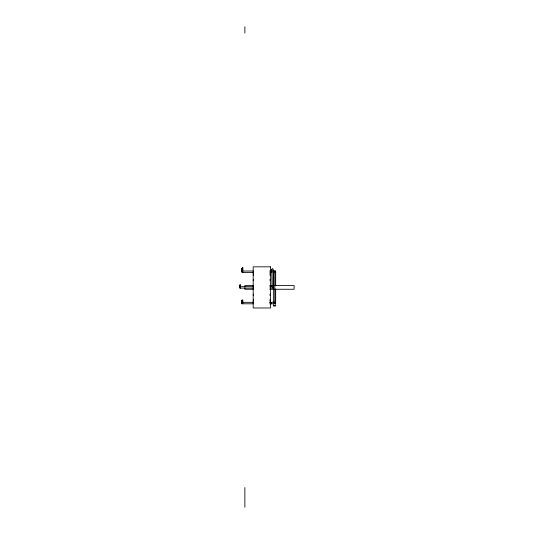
<?xml version="1.0" encoding="UTF-8"?>
<svg xmlns="http://www.w3.org/2000/svg" width="534" height="534" viewBox="0 0 534 534"><rect width="100%" height="100%" fill="white"/><g stroke="black" fill="none" stroke-linecap="round" stroke-linejoin="round"><path stroke-width="0.8" d="M274.796 303.165L274.796 271.239L274.356 271.052A1.422 0.794 -58.6 0 0 273.802 271.392L273.635 272.48M269.69 271.025L275.524 271.045L275.23 272.113A1.422 0.794 -58.7 0 1 274.856 272.38M269.917 288.126L273.201 288.126L273.201 269.223L272.58 268.589L271.766 269.216L272.04 287.038M273.361 305.395L273.501 305.048M274.75 305.768L273.642 306.069L273.361 304.781M274.509 271.559L274.676 271.385A1.422 0.794 -58.7 0 1 275.23 271.045L275.39 271.025M242.369 267.694L242.803 267.694M241.501 268.902L241.935 268.902M242.369 268.836L242.803 268.836M242.369 268.976L242.803 268.976M241.501 269.263L241.935 269.263M241.501 270.745L241.935 270.745M241.935 271.025L253.396 271.025M242.369 271.152L242.803 271.152M241.501 271.225L241.935 271.225M253.65 272.474L241.935 272.48L241.935 268.702M270.337 272.474L272.006 272.474M239.899 285.523L240.34 285.557M253.617 285.543L244.866 285.543L244.866 286.925M269.717 285.543L272.153 285.543M274.596 285.543L294.101 285.543L294.101 289.268L269.717 289.268M239.899 285.95L240.34 285.864M239.899 286.324L240.34 286.351M240.34 286.678L253.57 286.678M270.111 286.678L271.766 286.678L273.201 288.126M239.899 287.659L240.34 287.686M239.899 288.006L240.34 288.04M253.483 288.126L240.34 288.126L240.34 284.575L239.899 284.575L239.899 288.106M253.617 289.268L244.866 289.268L244.866 287.886M241.501 301.269L241.935 301.269M242.369 301.196L242.803 301.196M241.501 301.63L241.935 301.536M241.935 302.331L253.57 302.331M269.69 302.357C270.458 302.985 277.219 300.876 275.23 303.599A1.422 0.928 -69.1 0 1 274.676 303.813L274.376 303.712M241.501 303.118L241.935 303.118M241.501 303.592L241.935 303.592M253.396 303.813L241.935 303.786L241.935 300.248L241.501 300.248L241.501 303.759M269.69 303.813L273.802 303.786M272.04 269.897L271.766 269.41M275.524 305.048L275.671 305.395M274.282 305.775L275.39 306.075L275.671 304.774M275.671 271.239L275.671 285.823M275.671 288.927L275.671 303.138M273.361 272.113L273.361 303.165M271.325 302.357L271.325 303.813M270.024 272.026L270.024 273.281M270.024 273.915L270.024 275.264M270.024 279.335L270.024 280.684M270.024 286.731L270.024 287.065M270.024 294.127L270.024 295.476M270.024 299.541L270.024 300.889M270.024 301.523L270.024 302.531M253.31 272.026L253.31 273.281M253.31 273.915L253.31 275.264M253.31 279.335L253.31 280.684M253.31 286.731L253.31 287.065M253.31 294.127L253.31 295.476M253.31 299.541L253.31 300.889M253.31 301.523L253.31 302.531M244.866 26.7L244.866 33.088M244.866 487.562L244.866 507.3M242.803 271.559L242.803 267.547L242.369 267.547L242.369 271.232M242.803 272.106L242.803 272.474M242.803 303.813L242.803 299.908L242.369 299.908L242.369 302.798M241.501 268.702L241.501 271.392M274.856 302.458A1.422 0.928 -69.1 0 1 275.23 302.357M270.451 266.826L253.183 266.826L253.183 307.978L270.451 307.978L270.451 266.826"/></g></svg>
